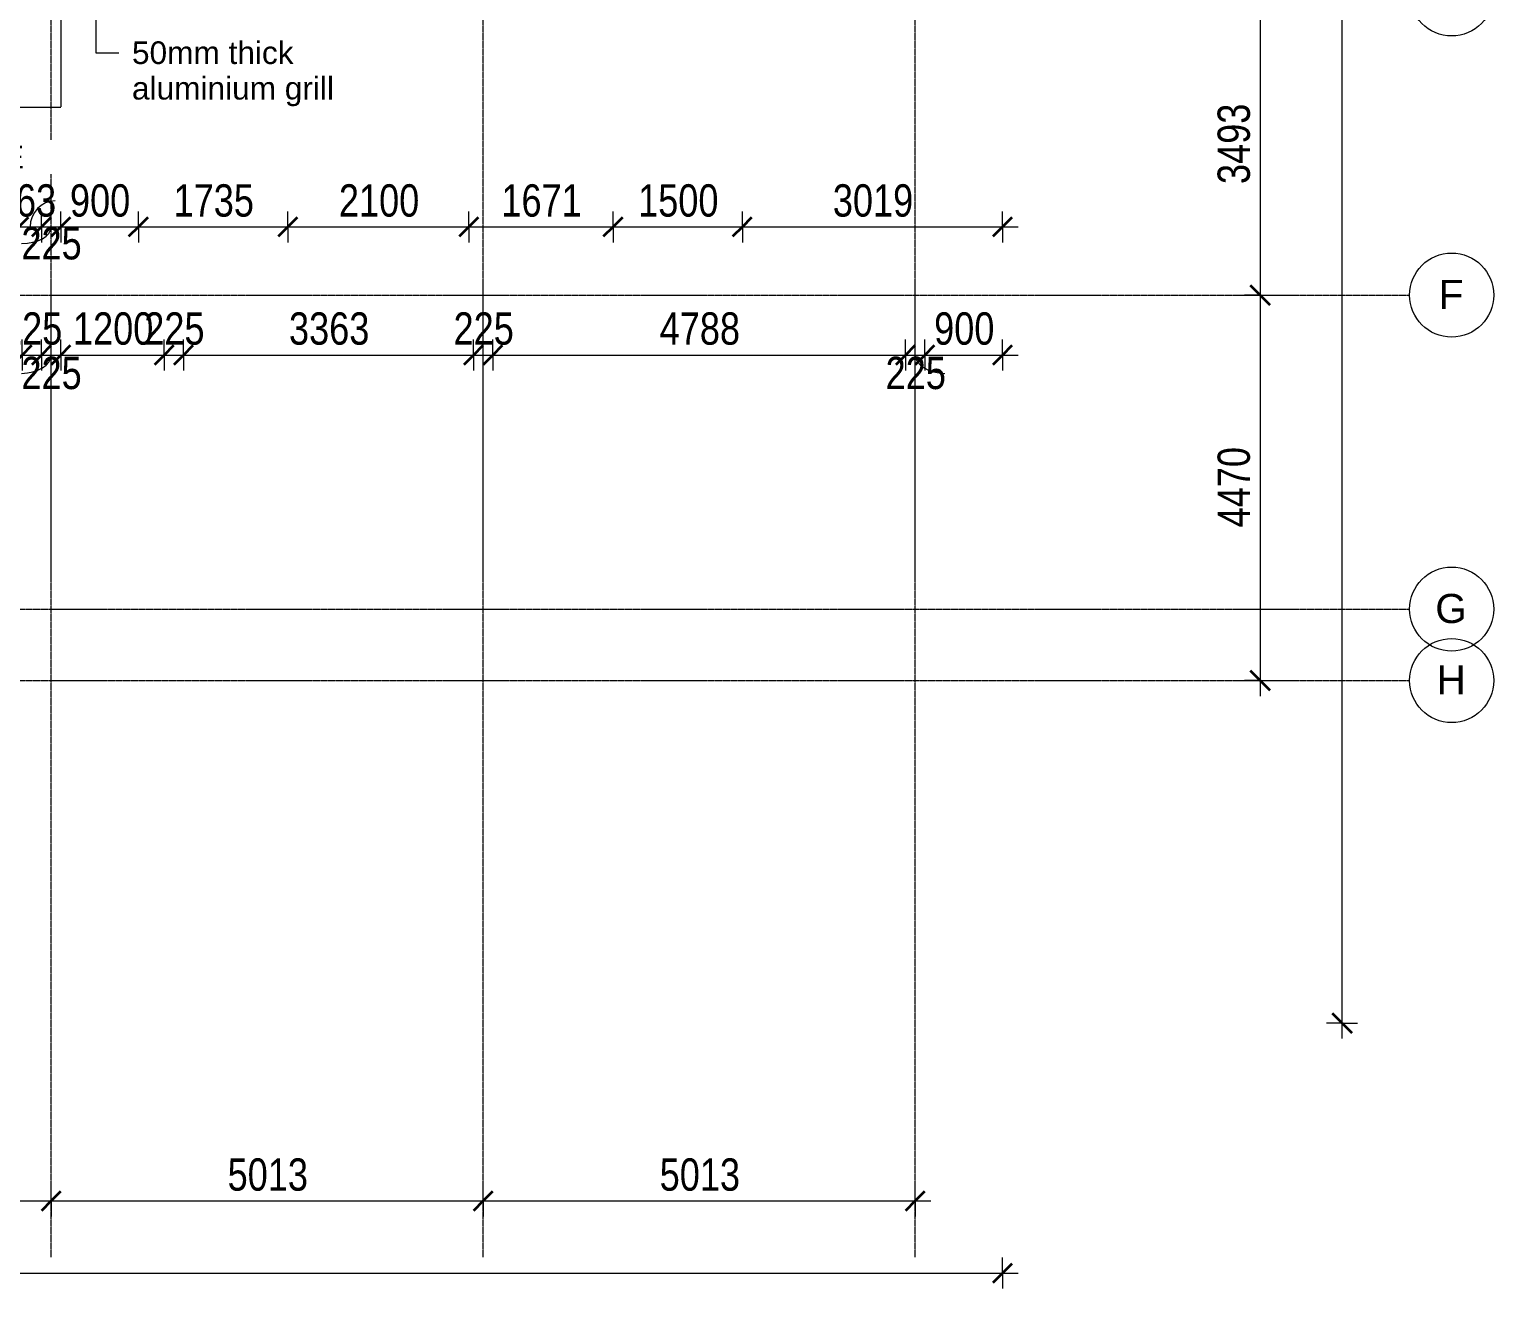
# Model space of a CAD drawing. Header units: millimetres. Extents: x -35190 to 411743, y -233114 to 23872.
# Drawn here: x 31058 to 48046, y -23768 to -9164 of the extents above; entities that cross this region are included whole.
import ezdxf

# ---------------------------------------------------------------- set-up
doc = ezdxf.new("R2010")
doc.units = ezdxf.units.MM
for name, pattern in [('Dash', [6.35, 3.175, -3.175]), ('Grid Line', [22.225, 12.7, -3.175, 3.175, -3.175]), ('Hidden', [7.14375, 4.7625, -2.38125])]:
    doc.linetypes.add(name, pattern=pattern)
for name, color, linetype, lineweight in [('A-ANNO-DIMS', 211, 'Continuous', 9), ('A-ANNO-DIMS-75', 211, 'Continuous', 9), ('A-DETL-HDLN', 90, 'Dash', 18), ('G-ANNO-TEXT', 231, 'Continuous', 9), ('S-GRID', 1, 'Continuous', 9), ('S-GRID-IDEN', 1, 'Continuous', 9)]:
    doc.layers.add(name, color=color, linetype=linetype, lineweight=lineweight)
doc.styles.add('Arial_2', font='arial.ttf', dxfattribs={"height": 337.5})
doc.styles.add('Arial_3', font='arial.ttf', dxfattribs={"width": 0.8, "height": 375})
doc.styles.add('Arial_7', font='arial.ttf', dxfattribs={"height": 262.5})
doc.dimstyles.new('main_4_5mm_1', dxfattribs={"dimscale": 304.8, "dimtxt": 382.597275, "dimasz": 0.738189, "dimexe": 0.590551, "dimexo": 0.0625, "dimgap": 0.024606, "dimtad": 1, "dimdec": 0, "dimzin": 0, "dimdsep": 46, "dimtxsty": 'Arial_3', "dimblk1": 'OBLIQUE', "dimblk2": 'OBLIQUE', "dimsah": 1, "dimcen": 0.09, "dimdle": 0.590551, "dimazin": 0, "dimtfac": 1, "dimtdec": 4, "dimtix": 1, "dimtmove": 1, "dimatfit": 3, "dimfxl": 0.590551, "dimfxlon": 1, "dimtvp": 1, "dimtolj": 1, "dimtzin": 0, "dimarcsym": 2})
doc.dimstyles.new('main_4_5mm_2', dxfattribs={"dimscale": 304.8, "dimtxt": 382.597275, "dimasz": 0.738189, "dimexe": 0.590551, "dimexo": 0.0625, "dimgap": 0.024606, "dimtad": 1, "dimdec": 0, "dimzin": 0, "dimdsep": 46, "dimtxsty": 'Arial_3', "dimblk1": 'OBLIQUE', "dimblk2": 'OBLIQUE', "dimsah": 1, "dimcen": 0.09, "dimdle": 0.590551, "dimazin": 0, "dimtfac": 1, "dimtdec": 4, "dimtix": 1, "dimtmove": 0, "dimatfit": 3, "dimfxl": 0.590551, "dimfxlon": 1, "dimtvp": 1, "dimtolj": 1, "dimtzin": 0, "dimarcsym": 2})

# ---------------------------------------------------------------- blocks, each defined once
blk = doc.blocks.new('Grid - M_Grid Head - Circle-24584-GROUND FLOOR')
at = {"layer": 'S-GRID-IDEN'}
blk.add_circle((0, 0), 6.5, dxfattribs=at)
blk = doc.blocks.new('DIMBLOCK314-GROUND FLOOR')
at = {"layer": 'A-ANNO-DIMS-75', "lineweight": 35, "transparency": 16777216}
for p, q in [((45337, -8753), (45225, -8640)), ((45337, -8753), (45450, -8865)), ((45337, -12246), (45225, -12133)), ((45337, -12246), (45450, -12358))]:
    blk.add_line(p, q, dxfattribs=at)
at = {"layer": 'A-ANNO-DIMS-75', "transparency": 16777216}
for p, q in [((45337, -8753), (45157, -8753)), ((45337, -8753), (45337, -12246)), ((45337, -8753), (45517, -8753)), ((45337, -12246), (45157, -12246)), ((45337, -12246), (45517, -12246))]:
    blk.add_line(p, q, dxfattribs=at)
at = {"layer": 'A-ANNO-DIMS-75', "color": 0, "transparency": 16777216, "insert": (44843, -10958), "char_height": 375, "width": 1101.88, "attachment_point": 1, "rotation": 90, "line_spacing_factor": 0.941778, "style": 'Arial_3'}
blk.add_mtext('3493', dxfattribs=at)
blk = doc.blocks.new('_Oblique')
at = {"color": 0, "linetype": 'ByBlock', "lineweight": -2}
blk.add_line((-0.5, -0.5), (0.5, 0.5), dxfattribs=at)
blk = doc.blocks.new('DIMBLOCK315-GROUND FLOOR')
at = {"layer": 'A-ANNO-DIMS-75', "lineweight": 35, "transparency": 16777216}
for p, q in [((45337, -12246), (45225, -12133)), ((45337, -12246), (45450, -12358)), ((45337, -16716), (45225, -16603)), ((45337, -16716), (45450, -16828))]:
    blk.add_line(p, q, dxfattribs=at)
at = {"layer": 'A-ANNO-DIMS-75', "transparency": 16777216}
for p, q in [((45337, -12246), (45157, -12246)), ((45337, -12246), (45337, -16896)), ((45337, -12246), (45517, -12246)), ((45337, -16716), (45157, -16716)), ((45337, -16716), (45517, -16716))]:
    blk.add_line(p, q, dxfattribs=at)
at = {"layer": 'A-ANNO-DIMS-75', "color": 0, "transparency": 16777216, "insert": (44843, -14940), "char_height": 375, "width": 1101.88, "attachment_point": 1, "rotation": 90, "line_spacing_factor": 0.941778, "style": 'Arial_3'}
blk.add_mtext('4470', dxfattribs=at)
blk = doc.blocks.new('DIMBLOCK316-GROUND FLOOR')
at = {"layer": 'A-ANNO-DIMS-75', "lineweight": 35, "transparency": 16777216}
for p, q in [((46287, 14335), (46175, 14447)), ((46287, 14335), (46400, 14222)), ((46287, -20688), (46175, -20576)), ((46287, -20688), (46400, -20801))]:
    blk.add_line(p, q, dxfattribs=at)
at = {"layer": 'A-ANNO-DIMS-75', "transparency": 16777216}
for p, q in [((46287, -20868), (46287, 14515)), ((46287, 14335), (46107, 14335)), ((46287, 14335), (46467, 14335)), ((46287, -20688), (46107, -20688)), ((46287, -20688), (46467, -20688))]:
    blk.add_line(p, q, dxfattribs=at)
at = {"layer": 'A-ANNO-DIMS-75', "color": 0, "transparency": 16777216, "insert": (45793, -3751), "char_height": 375, "width": 1377.35, "attachment_point": 1, "rotation": 90, "line_spacing_factor": 0.941778, "style": 'Arial_3'}
blk.add_mtext('35023', dxfattribs=at)
blk = doc.blocks.new('DIMBLOCK371-GROUND FLOOR')
at = {"layer": 'A-ANNO-DIMS-75', "transparency": 16777216}
for p, q in [((30936, -11456), (30936, -11276)), ((31199, -11456), (31199, -11276)), ((30936, -11456), (31199, -11456)), ((30936, -11456), (30936, -11636)), ((31199, -11456), (31199, -11636))]:
    blk.add_line(p, q, dxfattribs=at)
at = {"layer": 'A-ANNO-DIMS-75', "lineweight": 35, "transparency": 16777216}
for p, q in [((30936, -11456), (31049, -11343)), ((31199, -11456), (31311, -11343)), ((30936, -11456), (30824, -11568)), ((31199, -11456), (31086, -11568))]:
    blk.add_line(p, q, dxfattribs=at)
at = {"layer": 'A-ANNO-DIMS-75', "transparency": 16777216}
blk.add_ellipse((31360, -11456), major_axis=(0, 302), ratio=0.969222, start_param=0, end_param=1.570796, dxfattribs=at)
at = {"layer": 'A-ANNO-DIMS-75', "color": 0, "transparency": 16777216, "insert": (30671, -10961), "char_height": 375, "width": 826.41, "attachment_point": 1, "line_spacing_factor": 0.941778, "style": 'Arial_3'}
blk.add_mtext('263', dxfattribs=at)
blk = doc.blocks.new('DIMBLOCK372-GROUND FLOOR')
at = {"layer": 'A-ANNO-DIMS-75', "transparency": 16777216}
for p, q in [((31199, -11456), (31199, -11276)), ((31424, -11456), (31424, -11276)), ((31199, -11456), (31424, -11456)), ((31199, -11456), (31199, -11636)), ((31424, -11456), (31424, -11636))]:
    blk.add_line(p, q, dxfattribs=at)
at = {"layer": 'A-ANNO-DIMS-75', "lineweight": 35, "transparency": 16777216}
for p, q in [((31199, -11456), (31311, -11343)), ((31424, -11456), (31536, -11343)), ((31199, -11456), (31086, -11568)), ((31424, -11456), (31311, -11568))]:
    blk.add_line(p, q, dxfattribs=at)
at = {"layer": 'A-ANNO-DIMS-75', "transparency": 16777216}
blk.add_ellipse((30967, -11456), major_axis=(344, 0), ratio=0.562142, start_param=4.712389, end_param=6.283185, dxfattribs=at)
at = {"layer": 'A-ANNO-DIMS-75', "color": 0, "transparency": 16777216, "insert": (30967, -11457), "char_height": 375, "width": 826.41, "attachment_point": 1, "line_spacing_factor": 0.941778, "style": 'Arial_3'}
blk.add_mtext('225', dxfattribs=at)
blk = doc.blocks.new('DIMBLOCK373-GROUND FLOOR')
at = {"layer": 'A-ANNO-DIMS-75', "transparency": 16777216}
for p, q in [((31424, -11456), (31424, -11276)), ((32324, -11456), (32324, -11276)), ((31424, -11456), (32324, -11456)), ((31424, -11456), (31424, -11636)), ((32324, -11456), (32324, -11636))]:
    blk.add_line(p, q, dxfattribs=at)
at = {"layer": 'A-ANNO-DIMS-75', "lineweight": 35, "transparency": 16777216}
for p, q in [((31424, -11456), (31536, -11343)), ((32324, -11456), (32436, -11343)), ((31424, -11456), (31311, -11568)), ((32324, -11456), (32211, -11568))]:
    blk.add_line(p, q, dxfattribs=at)
at = {"layer": 'A-ANNO-DIMS-75', "color": 0, "transparency": 16777216, "insert": (31530, -10961), "char_height": 375, "width": 826.41, "attachment_point": 1, "line_spacing_factor": 0.941778, "style": 'Arial_3'}
blk.add_mtext('900', dxfattribs=at)
blk = doc.blocks.new('DIMBLOCK374-GROUND FLOOR')
at = {"layer": 'A-ANNO-DIMS-75', "transparency": 16777216}
for p, q in [((32324, -11456), (32324, -11276)), ((34059, -11456), (34059, -11276)), ((32324, -11456), (34059, -11456)), ((32324, -11456), (32324, -11636)), ((34059, -11456), (34059, -11636))]:
    blk.add_line(p, q, dxfattribs=at)
at = {"layer": 'A-ANNO-DIMS-75', "lineweight": 35, "transparency": 16777216}
for p, q in [((32324, -11456), (32436, -11343)), ((34059, -11456), (34171, -11343)), ((32324, -11456), (32211, -11568)), ((34059, -11456), (33946, -11568))]:
    blk.add_line(p, q, dxfattribs=at)
at = {"layer": 'A-ANNO-DIMS-75', "color": 0, "transparency": 16777216, "insert": (32732, -10961), "char_height": 375, "width": 1101.88, "attachment_point": 1, "line_spacing_factor": 0.941778, "style": 'Arial_3'}
blk.add_mtext('1735', dxfattribs=at)
blk = doc.blocks.new('DIMBLOCK375-GROUND FLOOR')
at = {"layer": 'A-ANNO-DIMS-75', "transparency": 16777216}
for p, q in [((34059, -11456), (34059, -11276)), ((36159, -11456), (36159, -11276)), ((34059, -11456), (36159, -11456)), ((34059, -11456), (34059, -11636)), ((36159, -11456), (36159, -11636))]:
    blk.add_line(p, q, dxfattribs=at)
at = {"layer": 'A-ANNO-DIMS-75', "lineweight": 35, "transparency": 16777216}
for p, q in [((34059, -11456), (34171, -11343)), ((36159, -11456), (36271, -11343)), ((34059, -11456), (33946, -11568)), ((36159, -11456), (36046, -11568))]:
    blk.add_line(p, q, dxfattribs=at)
at = {"layer": 'A-ANNO-DIMS-75', "color": 0, "transparency": 16777216, "insert": (34650, -10961), "char_height": 375, "width": 1101.88, "attachment_point": 1, "line_spacing_factor": 0.941778, "style": 'Arial_3'}
blk.add_mtext('2100', dxfattribs=at)
blk = doc.blocks.new('DIMBLOCK376-GROUND FLOOR')
at = {"layer": 'A-ANNO-DIMS-75', "transparency": 16777216}
for p, q in [((36159, -11456), (36159, -11276)), ((37830, -11456), (37830, -11276)), ((36159, -11456), (37830, -11456)), ((36159, -11456), (36159, -11636)), ((37830, -11456), (37830, -11636))]:
    blk.add_line(p, q, dxfattribs=at)
at = {"layer": 'A-ANNO-DIMS-75', "lineweight": 35, "transparency": 16777216}
for p, q in [((36159, -11456), (36271, -11343)), ((37830, -11456), (37942, -11343)), ((36159, -11456), (36046, -11568)), ((37830, -11456), (37717, -11568))]:
    blk.add_line(p, q, dxfattribs=at)
at = {"layer": 'A-ANNO-DIMS-75', "color": 0, "transparency": 16777216, "insert": (36535, -10961), "char_height": 375, "width": 1101.88, "attachment_point": 1, "line_spacing_factor": 0.941778, "style": 'Arial_3'}
blk.add_mtext('1671', dxfattribs=at)
blk = doc.blocks.new('DIMBLOCK377-GROUND FLOOR')
at = {"layer": 'A-ANNO-DIMS-75', "transparency": 16777216}
for p, q in [((37830, -11456), (37830, -11276)), ((39330, -11456), (39330, -11276)), ((37830, -11456), (39330, -11456)), ((37830, -11456), (37830, -11636)), ((39330, -11456), (39330, -11636))]:
    blk.add_line(p, q, dxfattribs=at)
at = {"layer": 'A-ANNO-DIMS-75', "lineweight": 35, "transparency": 16777216}
for p, q in [((37830, -11456), (37942, -11343)), ((39330, -11456), (39442, -11343)), ((37830, -11456), (37717, -11568)), ((39330, -11456), (39217, -11568))]:
    blk.add_line(p, q, dxfattribs=at)
at = {"layer": 'A-ANNO-DIMS-75', "color": 0, "transparency": 16777216, "insert": (38121, -10961), "char_height": 375, "width": 1101.88, "attachment_point": 1, "line_spacing_factor": 0.941778, "style": 'Arial_3'}
blk.add_mtext('1500', dxfattribs=at)
blk = doc.blocks.new('DIMBLOCK378-GROUND FLOOR')
at = {"layer": 'A-ANNO-DIMS-75', "transparency": 16777216}
for p, q in [((39330, -11456), (39330, -11276)), ((42349, -11456), (42349, -11276)), ((39330, -11456), (42529, -11456)), ((39330, -11456), (39330, -11636)), ((42349, -11456), (42349, -11636))]:
    blk.add_line(p, q, dxfattribs=at)
at = {"layer": 'A-ANNO-DIMS-75', "lineweight": 35, "transparency": 16777216}
for p, q in [((39330, -11456), (39442, -11343)), ((42349, -11456), (42461, -11343)), ((39330, -11456), (39217, -11568)), ((42349, -11456), (42236, -11568))]:
    blk.add_line(p, q, dxfattribs=at)
at = {"layer": 'A-ANNO-DIMS-75', "color": 0, "transparency": 16777216, "insert": (40380, -10961), "char_height": 375, "width": 1101.88, "attachment_point": 1, "line_spacing_factor": 0.941778, "style": 'Arial_3'}
blk.add_mtext('3019', dxfattribs=at)
blk = doc.blocks.new('DIMBLOCK392-GROUND FLOOR')
at = {"layer": 'A-ANNO-DIMS-75', "transparency": 16777216}
for p, q in [((28436, -12941), (28436, -12761)), ((30974, -12941), (30974, -12761)), ((28436, -12941), (30974, -12941)), ((28436, -12941), (28436, -13121)), ((30974, -12941), (30974, -13121))]:
    blk.add_line(p, q, dxfattribs=at)
at = {"layer": 'A-ANNO-DIMS-75', "lineweight": 35, "transparency": 16777216}
for p, q in [((28436, -12941), (28549, -12828)), ((30974, -12941), (31086, -12828)), ((28436, -12941), (28324, -13053)), ((30974, -12941), (30861, -13053))]:
    blk.add_line(p, q, dxfattribs=at)
at = {"layer": 'A-ANNO-DIMS-75', "color": 0, "transparency": 16777216, "insert": (29246, -12446), "char_height": 375, "width": 1101.88, "attachment_point": 1, "line_spacing_factor": 0.941778, "style": 'Arial_3'}
blk.add_mtext('2538', dxfattribs=at)
blk = doc.blocks.new('DIMBLOCK393-GROUND FLOOR')
at = {"layer": 'A-ANNO-DIMS-75', "transparency": 16777216}
for p, q in [((30974, -12941), (30974, -12761)), ((31199, -12941), (31199, -12761)), ((30974, -12941), (31199, -12941)), ((30974, -12941), (30974, -13121)), ((31199, -12941), (31199, -13121))]:
    blk.add_line(p, q, dxfattribs=at)
at = {"layer": 'A-ANNO-DIMS-75', "lineweight": 35, "transparency": 16777216}
for p, q in [((30974, -12941), (31086, -12828)), ((31199, -12941), (31311, -12828)), ((30974, -12941), (30861, -13053)), ((31199, -12941), (31086, -13053))]:
    blk.add_line(p, q, dxfattribs=at)
at = {"layer": 'A-ANNO-DIMS-75', "color": 0, "transparency": 16777216, "insert": (30742, -12446), "char_height": 375, "width": 826.41, "attachment_point": 1, "line_spacing_factor": 0.941778, "style": 'Arial_3'}
blk.add_mtext('225', dxfattribs=at)
blk = doc.blocks.new('DIMBLOCK394-GROUND FLOOR')
at = {"layer": 'A-ANNO-DIMS-75', "transparency": 16777216}
for p, q in [((31199, -12941), (31199, -12761)), ((31424, -12941), (31424, -12761)), ((31199, -12941), (31424, -12941)), ((31199, -12941), (31199, -13121)), ((31424, -12941), (31424, -13121))]:
    blk.add_line(p, q, dxfattribs=at)
at = {"layer": 'A-ANNO-DIMS-75', "lineweight": 35, "transparency": 16777216}
for p, q in [((31199, -12941), (31311, -12828)), ((31424, -12941), (31536, -12828)), ((31199, -12941), (31086, -13053)), ((31424, -12941), (31311, -13053))]:
    blk.add_line(p, q, dxfattribs=at)
at = {"layer": 'A-ANNO-DIMS-75', "transparency": 16777216}
blk.add_ellipse((30967, -12941), major_axis=(344, 0), ratio=0.618029, start_param=4.712389, end_param=6.283185, dxfattribs=at)
at = {"layer": 'A-ANNO-DIMS-75', "color": 0, "transparency": 16777216, "insert": (30967, -12961), "char_height": 375, "width": 826.41, "attachment_point": 1, "line_spacing_factor": 0.941778, "style": 'Arial_3'}
blk.add_mtext('225', dxfattribs=at)
blk = doc.blocks.new('DIMBLOCK395-GROUND FLOOR')
at = {"layer": 'A-ANNO-DIMS-75', "transparency": 16777216}
for p, q in [((31424, -12941), (31424, -12761)), ((32624, -12941), (32624, -12761)), ((31424, -12941), (32624, -12941)), ((31424, -12941), (31424, -13121)), ((32624, -12941), (32624, -13121))]:
    blk.add_line(p, q, dxfattribs=at)
at = {"layer": 'A-ANNO-DIMS-75', "lineweight": 35, "transparency": 16777216}
for p, q in [((31424, -12941), (31536, -12828)), ((32624, -12941), (32736, -12828)), ((31424, -12941), (31311, -13053)), ((32624, -12941), (32511, -13053))]:
    blk.add_line(p, q, dxfattribs=at)
at = {"layer": 'A-ANNO-DIMS-75', "color": 0, "transparency": 16777216, "insert": (31565, -12446), "char_height": 375, "width": 1101.88, "attachment_point": 1, "line_spacing_factor": 0.941778, "style": 'Arial_3'}
blk.add_mtext('1200', dxfattribs=at)
blk = doc.blocks.new('DIMBLOCK396-GROUND FLOOR')
at = {"layer": 'A-ANNO-DIMS-75', "transparency": 16777216}
for p, q in [((32624, -12941), (32624, -12761)), ((32849, -12941), (32849, -12761)), ((32624, -12941), (32849, -12941)), ((32624, -12941), (32624, -13121)), ((32849, -12941), (32849, -13121))]:
    blk.add_line(p, q, dxfattribs=at)
at = {"layer": 'A-ANNO-DIMS-75', "lineweight": 35, "transparency": 16777216}
for p, q in [((32624, -12941), (32736, -12828)), ((32849, -12941), (32961, -12828)), ((32624, -12941), (32511, -13053)), ((32849, -12941), (32736, -13053))]:
    blk.add_line(p, q, dxfattribs=at)
at = {"layer": 'A-ANNO-DIMS-75', "color": 0, "transparency": 16777216, "insert": (32392, -12446), "char_height": 375, "width": 826.41, "attachment_point": 1, "line_spacing_factor": 0.941778, "style": 'Arial_3'}
blk.add_mtext('225', dxfattribs=at)
blk = doc.blocks.new('DIMBLOCK397-GROUND FLOOR')
at = {"layer": 'A-ANNO-DIMS-75', "transparency": 16777216}
for p, q in [((32849, -12941), (32849, -12761)), ((36211, -12941), (36211, -12761)), ((32849, -12941), (36211, -12941)), ((32849, -12941), (32849, -13121)), ((36211, -12941), (36211, -13121))]:
    blk.add_line(p, q, dxfattribs=at)
at = {"layer": 'A-ANNO-DIMS-75', "lineweight": 35, "transparency": 16777216}
for p, q in [((32849, -12941), (32961, -12828)), ((36211, -12941), (36324, -12828)), ((32849, -12941), (32736, -13053)), ((36211, -12941), (36099, -13053))]:
    blk.add_line(p, q, dxfattribs=at)
at = {"layer": 'A-ANNO-DIMS-75', "color": 0, "transparency": 16777216, "insert": (34071, -12446), "char_height": 375, "width": 1101.88, "attachment_point": 1, "line_spacing_factor": 0.941778, "style": 'Arial_3'}
blk.add_mtext('3363', dxfattribs=at)
blk = doc.blocks.new('DIMBLOCK398-GROUND FLOOR')
at = {"layer": 'A-ANNO-DIMS-75', "transparency": 16777216}
for p, q in [((36211, -12941), (36211, -12761)), ((36436, -12941), (36436, -12761)), ((36211, -12941), (36436, -12941)), ((36211, -12941), (36211, -13121)), ((36436, -12941), (36436, -13121))]:
    blk.add_line(p, q, dxfattribs=at)
at = {"layer": 'A-ANNO-DIMS-75', "lineweight": 35, "transparency": 16777216}
for p, q in [((36211, -12941), (36324, -12828)), ((36436, -12941), (36549, -12828)), ((36211, -12941), (36099, -13053)), ((36436, -12941), (36324, -13053))]:
    blk.add_line(p, q, dxfattribs=at)
at = {"layer": 'A-ANNO-DIMS-75', "color": 0, "transparency": 16777216, "insert": (35980, -12446), "char_height": 375, "width": 826.41, "attachment_point": 1, "line_spacing_factor": 0.941778, "style": 'Arial_3'}
blk.add_mtext('225', dxfattribs=at)
blk = doc.blocks.new('DIMBLOCK399-GROUND FLOOR')
at = {"layer": 'A-ANNO-DIMS-75', "transparency": 16777216}
for p, q in [((36436, -12941), (36436, -12761)), ((41224, -12941), (41224, -12761)), ((36436, -12941), (41224, -12941)), ((36436, -12941), (36436, -13121)), ((41224, -12941), (41224, -13121))]:
    blk.add_line(p, q, dxfattribs=at)
at = {"layer": 'A-ANNO-DIMS-75', "lineweight": 35, "transparency": 16777216}
for p, q in [((36436, -12941), (36549, -12828)), ((41224, -12941), (41336, -12828)), ((36436, -12941), (36324, -13053)), ((41224, -12941), (41111, -13053))]:
    blk.add_line(p, q, dxfattribs=at)
at = {"layer": 'A-ANNO-DIMS-75', "color": 0, "transparency": 16777216, "insert": (38371, -12446), "char_height": 375, "width": 1101.88, "attachment_point": 1, "line_spacing_factor": 0.941778, "style": 'Arial_3'}
blk.add_mtext('4788', dxfattribs=at)
blk = doc.blocks.new('DIMBLOCK400-GROUND FLOOR')
at = {"layer": 'A-ANNO-DIMS-75', "transparency": 16777216}
for p, q in [((41224, -12941), (41224, -12761)), ((41449, -12941), (41449, -12761)), ((41224, -12941), (41449, -12941)), ((41224, -12941), (41224, -13121)), ((41449, -12941), (41449, -13121))]:
    blk.add_line(p, q, dxfattribs=at)
at = {"layer": 'A-ANNO-DIMS-75', "lineweight": 35, "transparency": 16777216}
for p, q in [((41224, -12941), (41336, -12828)), ((41449, -12941), (41561, -12828)), ((41224, -12941), (41111, -13053)), ((41449, -12941), (41336, -13053))]:
    blk.add_line(p, q, dxfattribs=at)
at = {"layer": 'A-ANNO-DIMS-75', "transparency": 16777216}
blk.add_ellipse((41681, -12941), major_axis=(344, 0), ratio=0.618029, start_param=3.141593, end_param=4.712389, dxfattribs=at)
at = {"layer": 'A-ANNO-DIMS-75', "color": 0, "transparency": 16777216, "insert": (40992, -12961), "char_height": 375, "width": 826.41, "attachment_point": 1, "line_spacing_factor": 0.941778, "style": 'Arial_3'}
blk.add_mtext('225', dxfattribs=at)
blk = doc.blocks.new('DIMBLOCK401-GROUND FLOOR')
at = {"layer": 'A-ANNO-DIMS-75', "transparency": 16777216}
for p, q in [((41449, -12941), (41449, -12761)), ((42349, -12941), (42349, -12761)), ((41449, -12941), (42529, -12941)), ((41449, -12941), (41449, -13121)), ((42349, -12941), (42349, -13121))]:
    blk.add_line(p, q, dxfattribs=at)
at = {"layer": 'A-ANNO-DIMS-75', "lineweight": 35, "transparency": 16777216}
for p, q in [((41449, -12941), (41561, -12828)), ((42349, -12941), (42461, -12828)), ((41449, -12941), (41336, -13053)), ((42349, -12941), (42236, -13053))]:
    blk.add_line(p, q, dxfattribs=at)
at = {"layer": 'A-ANNO-DIMS-75', "color": 0, "transparency": 16777216, "insert": (41555, -12446), "char_height": 375, "width": 826.41, "attachment_point": 1, "line_spacing_factor": 0.941778, "style": 'Arial_3'}
blk.add_mtext('900', dxfattribs=at)
blk = doc.blocks.new('DIMBLOCK409-GROUND FLOOR')
at = {"layer": 'A-ANNO-DIMS-75', "transparency": 16777216}
for p, q in [((28186, -22751), (28186, -22571)), ((31311, -22751), (31311, -22571)), ((28186, -22751), (31311, -22751)), ((28186, -22751), (28186, -22931)), ((31311, -22751), (31311, -22931))]:
    blk.add_line(p, q, dxfattribs=at)
at = {"layer": 'A-ANNO-DIMS-75', "lineweight": 35, "transparency": 16777216}
for p, q in [((28186, -22751), (28074, -22864)), ((28186, -22751), (28299, -22639)), ((31311, -22751), (31199, -22864)), ((31311, -22751), (31424, -22639))]:
    blk.add_line(p, q, dxfattribs=at)
at = {"layer": 'A-ANNO-DIMS-75', "color": 0, "transparency": 16777216, "insert": (29290, -22257), "char_height": 375, "width": 1101.88, "attachment_point": 1, "line_spacing_factor": 0.941778, "style": 'Arial_3'}
blk.add_mtext('3125', dxfattribs=at)
blk = doc.blocks.new('DIMBLOCK410-GROUND FLOOR')
at = {"layer": 'A-ANNO-DIMS-75', "transparency": 16777216}
for p, q in [((31311, -22751), (31311, -22571)), ((36324, -22751), (36324, -22571)), ((31311, -22751), (36324, -22751)), ((31311, -22751), (31311, -22931)), ((36324, -22751), (36324, -22931))]:
    blk.add_line(p, q, dxfattribs=at)
at = {"layer": 'A-ANNO-DIMS-75', "lineweight": 35, "transparency": 16777216}
for p, q in [((31311, -22751), (31199, -22864)), ((31311, -22751), (31424, -22639)), ((36324, -22751), (36211, -22864)), ((36324, -22751), (36436, -22639))]:
    blk.add_line(p, q, dxfattribs=at)
at = {"layer": 'A-ANNO-DIMS-75', "color": 0, "transparency": 16777216, "insert": (33359, -22257), "char_height": 375, "width": 1101.88, "attachment_point": 1, "line_spacing_factor": 0.941778, "style": 'Arial_3'}
blk.add_mtext('5013', dxfattribs=at)
blk = doc.blocks.new('DIMBLOCK411-GROUND FLOOR')
at = {"layer": 'A-ANNO-DIMS-75', "transparency": 16777216}
for p, q in [((36324, -22751), (36324, -22571)), ((41336, -22751), (41336, -22571)), ((36324, -22751), (41516, -22751)), ((36324, -22751), (36324, -22931)), ((41336, -22751), (41336, -22931))]:
    blk.add_line(p, q, dxfattribs=at)
at = {"layer": 'A-ANNO-DIMS-75', "lineweight": 35, "transparency": 16777216}
for p, q in [((36324, -22751), (36211, -22864)), ((36324, -22751), (36436, -22639)), ((41336, -22751), (41224, -22864)), ((41336, -22751), (41449, -22639))]:
    blk.add_line(p, q, dxfattribs=at)
at = {"layer": 'A-ANNO-DIMS-75', "color": 0, "transparency": 16777216, "insert": (38371, -22257), "char_height": 375, "width": 1101.88, "attachment_point": 1, "line_spacing_factor": 0.941778, "style": 'Arial_3'}
blk.add_mtext('5013', dxfattribs=at)
blk = doc.blocks.new('DIMBLOCK412-GROUND FLOOR')
at = {"layer": 'A-ANNO-DIMS-75', "transparency": 16777216}
for p, q in [((-11726, -23588), (-11726, -23408)), ((42349, -23588), (42349, -23408)), ((-11906, -23588), (42529, -23588)), ((-11726, -23588), (-11726, -23768)), ((42349, -23588), (42349, -23768))]:
    blk.add_line(p, q, dxfattribs=at)
at = {"layer": 'A-ANNO-DIMS-75', "lineweight": 35, "transparency": 16777216}
for p, q in [((-11726, -23588), (-11839, -23701)), ((-11726, -23588), (-11614, -23476)), ((42349, -23588), (42236, -23701)), ((42349, -23588), (42461, -23476))]:
    blk.add_line(p, q, dxfattribs=at)
at = {"layer": 'A-ANNO-DIMS-75', "color": 0, "transparency": 16777216, "insert": (14738, -23094), "char_height": 375, "width": 1377.35, "attachment_point": 1, "line_spacing_factor": 0.941778, "style": 'Arial_3'}
blk.add_mtext('54075', dxfattribs=at)

msp = doc.modelspace()

# ---------------------------------------------------------------- linework, layer by layer
at = {"layer": 'A-DETL-HDLN', "linetype": 'Hidden'}
for p in [(31423.9, -8865.3), (22273.9, -10065.3)]:
    msp.add_line(p, (31423.9, -10065.3), dxfattribs=at)
at = {"layer": 'G-ANNO-TEXT', "color": 10}
for p, q in [((31830.8, -8727.7), (31830.8, -9435.1)), ((31830.8, -9435.1), (32097, -9435.1))]:
    msp.add_line(p, q, dxfattribs=at)
at = {"layer": 'S-GRID', "linetype": 'Grid Line'}
for p, q in [((31311.4, -23401.6), (31311.4, 18871.1)), ((36323.9, -23401.6), (36323.9, 18871.1)), ((41336.4, -23401.6), (41336.4, 18871.1)), ((-16035.3, -12245.8), (47071.4, -12245.8)), ((-16035.3, -15887.8), (47071.4, -15887.8)), ((-16035.3, -16715.8), (47071.4, -16715.8))]:
    msp.add_line(p, q, dxfattribs=at)

# ---------------------------------------------------------------- block references
at = {"layer": 'S-GRID-IDEN', "xscale": 74.99999999999996, "yscale": 74.99999999999996, "zscale": 74.99999999999996, "rotation": 269.9999999999994}
for p in [(47558.9, -8752.8), (47558.9, -12245.8), (47558.9, -15887.8), (47558.9, -16715.8)]:
    msp.add_blockref('Grid - M_Grid Head - Circle-24584-GROUND FLOOR', p, dxfattribs=at)

# ---------------------------------------------------------------- texts
at = {"layer": 'G-ANNO-TEXT', "color": 7, "insert": (32249.4, -9303.8), "char_height": 262.5, "width": 2453.164, "attachment_point": 1, "style": 'Arial_7', "bg_fill": 3, "box_fill_scale": 1.25, "bg_fill_color": 256, "bg_fill_true_color": 13158600, "bg_fill_transparency": 0}
msp.add_mtext('50mm thick ', dxfattribs=at)

# ---------------------------------------------------------------- dimensions: what is measured, and where the dimension line sits
at = {"layer": 'A-ANNO-DIMS'}
for base, p1, p2, override, picture, middle in [((46287.1, 14334.7), (46107.1, -20688.3), (46107.1, 14334.7), {"dimpost": '<>', "dimfxl": 35023}, 'DIMBLOCK316-GROUND FLOOR', (46088, -3176.8)), ((45337.1, -12245.8), (45517.1, -8752.8), (45517.1, -12245.8), {"dimpost": '<>', "dimfxl": 3493}, 'DIMBLOCK314-GROUND FLOOR', (45138, -10499.3)), ((45337.1, -16715.8), (45517.1, -12245.8), (45517.1, -16715.8), {"dimpost": '<>', "dimfxl": 4470}, 'DIMBLOCK315-GROUND FLOOR', (45138.1, -14480.8))]:
    dim = msp.add_linear_dim(base=base, p1=p1, p2=p2, angle=90, dimstyle='main_4_5mm_2', override=override, dxfattribs=at)
    dim.commit()
    dim.dimension.update_dxf_attribs({"geometry": picture, "text_midpoint": middle})
for base, p1, p2, override, picture, middle in [((31198.9050254, -11455.7660038), (30936.4050254, -11275.7660038), (31198.9050254, -11275.7660038), {"dimpost": '<>', "dimfxl": 262.5}, 'DIMBLOCK371-GROUND FLOOR', (31084.7015382, -11211.4298773)), ((31423.9, -11455.8), (31198.9, -11275.8), (31423.9, -11275.8), {"dimpost": '<>', "dimfxl": 225}, 'DIMBLOCK372-GROUND FLOOR', (31380.3, -11706.8)), ((31423.9, -12940.6), (31198.9, -12760.6), (31423.9, -12760.6), {"dimpost": '<>', "dimfxl": 225}, 'DIMBLOCK394-GROUND FLOOR', (31380.3, -13210.8)), ((41448.9, -12940.6), (41223.9, -12760.6), (41448.9, -12760.6), {"dimpost": '<>', "dimfxl": 225}, 'DIMBLOCK400-GROUND FLOOR', (41405.3, -13210.8))]:
    dim = msp.add_linear_dim(base=base, p1=p1, p2=p2, dimstyle='main_4_5mm_1', override=override, dxfattribs=at)
    dim.commit()
    dim.dimension.update_dxf_attribs({"geometry": picture, "text_midpoint": middle, "dimtype": 160})
for base, p1, p2, override, picture, middle in [((32323.9, -11455.8), (31423.9, -11275.8), (32323.9, -11275.8), {"dimpost": '<>', "dimfxl": 900}, 'DIMBLOCK373-GROUND FLOOR', (31873.9, -11256.8)), ((34058.9, -11455.8), (32323.9, -11275.8), (34058.9, -11275.8), {"dimpost": '<>', "dimfxl": 1735}, 'DIMBLOCK374-GROUND FLOOR', (33191.4, -11256.7)), ((36158.9, -11455.8), (34058.9, -11275.8), (36158.9, -11275.8), {"dimpost": '<>', "dimfxl": 2100}, 'DIMBLOCK375-GROUND FLOOR', (35108.9, -11256.8)), ((37829.9, -11455.8), (36158.9, -11275.8), (37829.9, -11275.8), {"dimpost": '<>', "dimfxl": 1671}, 'DIMBLOCK376-GROUND FLOOR', (36994.4, -11256.8)), ((39329.9, -11455.8), (37829.9, -11275.8), (39329.9, -11275.8), {"dimpost": '<>', "dimfxl": 1500}, 'DIMBLOCK377-GROUND FLOOR', (38579.9, -11256.8)), ((42348.9, -11455.8), (39329.9, -11275.8), (42348.9, -11275.8), {"dimpost": '<>', "dimfxl": 3019}, 'DIMBLOCK378-GROUND FLOOR', (40839.4, -11256.7)), ((30973.9050254, -12940.5565583), (28436.4050254, -12760.5565583), (30973.9050254, -12760.5565583), {"dimpost": '<>', "dimfxl": 2537.5}, 'DIMBLOCK392-GROUND FLOOR', (29705.1550254, -12741.4637877)), ((31198.9, -12940.6), (30973.9, -12760.6), (31198.9, -12760.6), {"dimpost": '<>', "dimfxl": 225}, 'DIMBLOCK393-GROUND FLOOR', (31086.4, -12741.6)), ((32623.9, -12940.6), (31423.9, -12760.6), (32623.9, -12760.6), {"dimpost": '<>', "dimfxl": 1200}, 'DIMBLOCK395-GROUND FLOOR', (32023.9, -12741.6)), ((32848.9, -12940.6), (32623.9, -12760.6), (32848.9, -12760.6), {"dimpost": '<>', "dimfxl": 225}, 'DIMBLOCK396-GROUND FLOOR', (32736.4, -12741.6)), ((36211.4050254, -12940.5565583), (32848.9050254, -12760.5565583), (36211.4050254, -12760.5565583), {"dimpost": '<>', "dimfxl": 3362.5}, 'DIMBLOCK397-GROUND FLOOR', (34530.1550254, -12741.4637877)), ((36436.4, -12940.6), (36211.4, -12760.6), (36436.4, -12760.6), {"dimpost": '<>', "dimfxl": 225}, 'DIMBLOCK398-GROUND FLOOR', (36323.9, -12741.6)), ((41223.9050254, -12940.5565583), (36436.4050254, -12760.5565583), (41223.9050254, -12760.5565583), {"dimpost": '<>', "dimfxl": 4787.5}, 'DIMBLOCK399-GROUND FLOOR', (38830.1550254, -12741.5916868)), ((42348.9, -12940.6), (41448.9, -12760.6), (42348.9, -12760.6), {"dimpost": '<>', "dimfxl": 900}, 'DIMBLOCK401-GROUND FLOOR', (41898.9, -12741.6)), ((31311.4, -22751.5), (28186.4, -22571.5), (31311.4, -22571.5), {"dimpost": '<>', "dimfxl": 3125}, 'DIMBLOCK409-GROUND FLOOR', (29748.9, -22552.4)), ((36323.9050254, -22751.4595625), (31311.4050254, -22571.4595625), (36323.9050254, -22571.4595625), {"dimpost": '<>', "dimfxl": 5012.5}, 'DIMBLOCK410-GROUND FLOOR', (33817.6550254, -22552.366792)), ((41336.4050254, -22751.4595625), (36323.9050254, -22571.4595625), (41336.4050254, -22571.4595625), {"dimpost": '<>', "dimfxl": 5012.5}, 'DIMBLOCK411-GROUND FLOOR', (38830.1550254, -22552.366792)), ((42348.9, -23588.5), (-11726.1, -23408.5), (42348.9, -23408.5), {"dimpost": '<>', "dimfxl": 54075}, 'DIMBLOCK412-GROUND FLOOR', (15311.4, -23389.5))]:
    dim = msp.add_linear_dim(base=base, p1=p1, p2=p2, dimstyle='main_4_5mm_2', override=override, dxfattribs=at)
    dim.commit()
    dim.dimension.update_dxf_attribs({"geometry": picture, "text_midpoint": middle})

# ---------------------------------------------------------------- next in the draw order: texts
at = {"layer": 'G-ANNO-TEXT', "color": 7, "char_height": 262.5, "attachment_point": 1, "style": 'Arial_7', "bg_fill": 3, "box_fill_scale": 1.25, "bg_fill_color": 256, "bg_fill_true_color": 13158600, "bg_fill_transparency": 0}
for s, insert, width in [('aluminium grill', (32249.4, -9715.6), 2910.126), ('CANTILEVER ABOVE', (27330.7, -10514.3), 4503.48)]:
    msp.add_mtext(s, dxfattribs=dict(at, insert=insert, width=width))
at = {"layer": 'S-GRID-IDEN', "char_height": 337.5, "attachment_point": 1, "style": 'Arial_2', "bg_fill": 3, "box_fill_scale": 1.25, "bg_fill_color": 256, "bg_fill_true_color": 13158600, "bg_fill_transparency": 0}
for s, insert, width in [('F', (47408.1, -12069.4), 354.747), ('G', (47368.3, -15711.4), 450.949), ('H', (47383.3, -16539.4), 414.873)]:
    msp.add_mtext(s, dxfattribs=dict(at, insert=insert, width=width))

doc.saveas('drawing.dxf')
